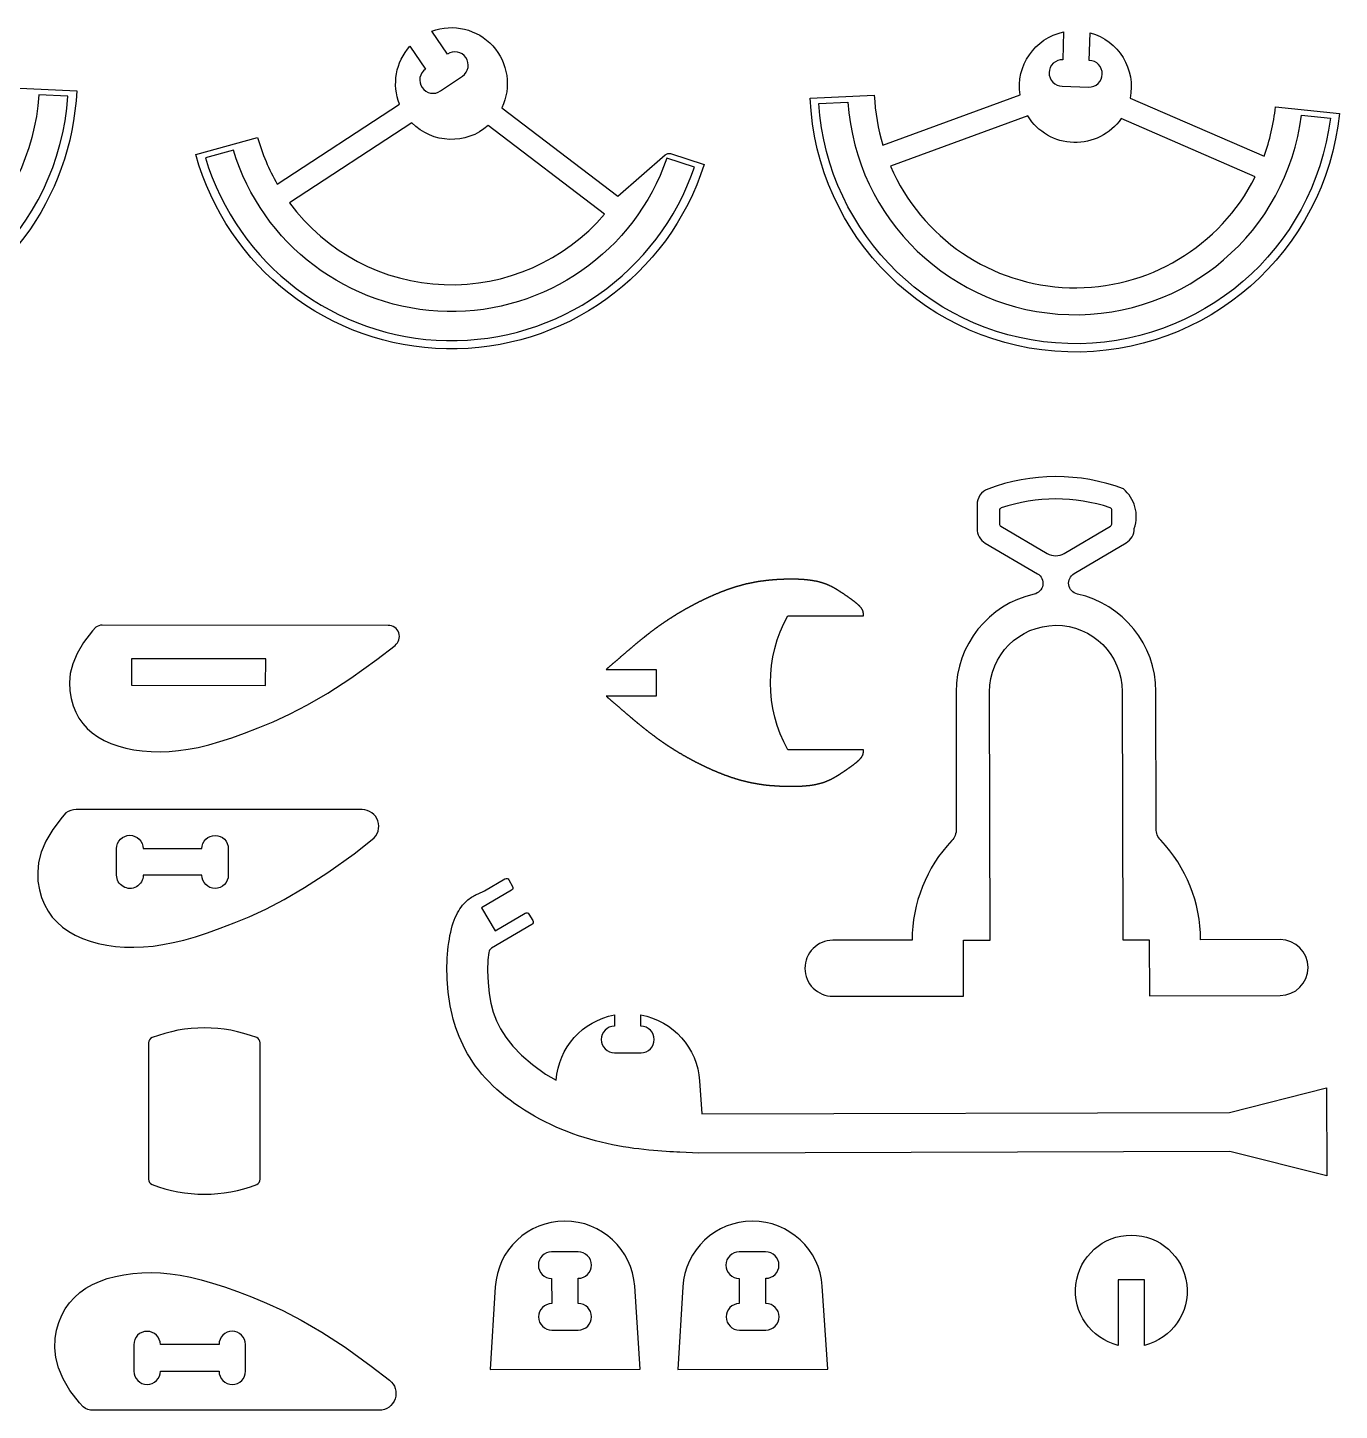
# Model space of a CAD drawing. Extents: x 792.4 to 836.1, y 6.7 to 36.6.
# Drawn here: x 823.39 to 835.73, y 23.59 to 36.59 of the extents above; entities that cross this region are included whole.
import ezdxf

# ---------------------------------------------------------------- set-up
doc = ezdxf.new("R2010")
doc.units = 0
for name, color, linetype in [('EXTERNAL_CUT', 1, 'CONTINUOUS'), ('INTERNAL_CUT', 5, 'CONTINUOUS'), ('POCKET_CUT_1_1MM', 3, 'CONTINUOUS')]:
    doc.layers.add(name, color=color, linetype=linetype)

msp = doc.modelspace()

# ---------------------------------------------------------------- linework, layer by layer
at = {"layer": 'EXTERNAL_CUT', "flags": 128}
for points in [[(829.757, 35.308, -0.744898), (824.975, 35.4), (825.557, 35.561, 0.063208), (825.742, 35.122), (826.892, 35.874, -0.284687), (826.989, 36.419), (827.136, 36.204, 1), (827.277, 35.998), (827.483, 36.138, 1), (827.342, 36.345), (827.195, 36.56, -0.676762), (827.853, 35.84), (828.946, 35.008), (829.39, 35.398, -0.263922), (829.44, 35.409), (829.757, 35.308)], [(831.438, 35.488), (832.728, 35.961, -0.396409), (833.137, 36.553), (833.13, 36.292, 0.414214), (833.001, 36.171, 0.414214), (833.123, 36.043), (833.372, 36.035, 1), (833.379, 36.285), (833.387, 36.546, -0.396409), (833.762, 35.931), (835.022, 35.385, 0.063208), (835.13, 35.849), (835.731, 35.788, -0.930566), (830.754, 35.932), (831.357, 35.958, 0.063208), (831.438, 35.488)], [(823.252, 36.027), (823.855, 35.999, -0.304486), (822.198, 33.764)], [(835.173, 28.02), (834.426, 28.019, 0.192473), (834.051, 28.953, -0.192473), (834.007, 29.062), (834.005, 30.352, 0.351629), (833.267, 31.268, -0.680657), (833.236, 31.461), (833.725, 31.75, 0.265486), (833.802, 31.886, 0.312548), (833.699, 32.258, 0.181495), (832.425, 32.256, 0.312548), (832.323, 32.108), (832.323, 31.884, 0.265486), (832.401, 31.748), (832.891, 31.46, -0.680657), (832.86, 31.267, 0.351629), (832.126, 30.349), (832.128, 29.058, -0.192473), (832.085, 28.95, 0.192473), (831.713, 28.014), (830.966, 28.013, 0.414214), (830.704, 27.749, 0.414214), (830.967, 27.487), (832.197, 27.489), (832.196, 28.015), (832.445, 28.015), (832.441, 30.349, -1), (833.689, 30.352), (833.693, 28.017), (833.943, 28.018), (833.944, 27.492), (835.173, 27.494, 1), (835.173, 28.02)], [(833.592, 32.055, 0.322017), (833.574, 32.08, 0.163777), (832.551, 32.078, 0.322017), (832.533, 32.053), (832.533, 31.929, 0.265486), (832.546, 31.906), (832.983, 31.65, 0.272884), (833.143, 31.65), (833.579, 31.908, 0.265486), (833.592, 31.931), (833.592, 32.055)], [(831.255, 31.065), (831.255, 31.073), (831.255, 31.074), (831.255, 31.076), (831.255, 31.077), (831.255, 31.078), (831.255, 31.08), (831.255, 31.082), (831.254, 31.083), (831.254, 31.085), (831.254, 31.087), (831.254, 31.089), (831.254, 31.091), (831.253, 31.093), (831.253, 31.094), (831.253, 31.096), (831.252, 31.098), (831.252, 31.1), (831.252, 31.102), (831.251, 31.104), (831.251, 31.106), (831.25, 31.108), (831.249, 31.11), (831.249, 31.112), (831.248, 31.114), (831.247, 31.116), (831.246, 31.118), (831.245, 31.12), (831.244, 31.122), (831.244, 31.123), (831.243, 31.125), (831.241, 31.127), (831.24, 31.129), (831.239, 31.131), (831.238, 31.132), (831.237, 31.134), (831.236, 31.136), (831.234, 31.138), (831.233, 31.14), (831.231, 31.141), (831.23, 31.143), (831.228, 31.145), (831.227, 31.146), (831.225, 31.148), (831.224, 31.15), (831.222, 31.152), (831.22, 31.153), (831.219, 31.155), (831.217, 31.157), (831.215, 31.158), (831.213, 31.16), (831.212, 31.162), (831.21, 31.163), (831.208, 31.165), (831.206, 31.167), (831.204, 31.168), (831.203, 31.17), (831.201, 31.171), (831.199, 31.173), (831.197, 31.175), (831.195, 31.176), (831.193, 31.178), (831.192, 31.179), (831.19, 31.181), (831.188, 31.182), (831.186, 31.184), (831.184, 31.185), (831.183, 31.187), (831.181, 31.188), (831.179, 31.19), (831.177, 31.191), (831.175, 31.192), (831.174, 31.194), (831.172, 31.195), (831.17, 31.197), (831.168, 31.198), (831.167, 31.199), (831.165, 31.201), (831.163, 31.202), (831.161, 31.203), (831.16, 31.205), (831.158, 31.206), (831.156, 31.207), (831.155, 31.208), (831.153, 31.21), (831.151, 31.211), (831.149, 31.212), (831.148, 31.214), (831.146, 31.215), (831.144, 31.216), (831.143, 31.217), (831.141, 31.218), (831.139, 31.22), (831.138, 31.221), (831.136, 31.222), (831.134, 31.223), (831.133, 31.224), (831.131, 31.226), (831.13, 31.227), (831.128, 31.228), (831.126, 31.229), (831.125, 31.23), (831.123, 31.231), (831.121, 31.232), (831.12, 31.234), (831.118, 31.235), (831.117, 31.236), (831.115, 31.237), (831.113, 31.238), (831.112, 31.239), (831.11, 31.24), (831.109, 31.241), (831.107, 31.242), (831.105, 31.244), (831.104, 31.245), (831.102, 31.246), (831.101, 31.247), (831.099, 31.248), (831.098, 31.249), (831.096, 31.25), (831.095, 31.251), (831.093, 31.252), (831.091, 31.253), (831.09, 31.254), (831.088, 31.255), (831.087, 31.256), (831.085, 31.257), (831.084, 31.258), (831.082, 31.259), (831.081, 31.26), (831.079, 31.262), (831.078, 31.263), (831.076, 31.264), (831.075, 31.265), (831.073, 31.266), (831.072, 31.267), (831.07, 31.268), (831.069, 31.269), (831.067, 31.27), (831.066, 31.271), (831.064, 31.272), (831.063, 31.273), (831.061, 31.274), (831.06, 31.275), (831.058, 31.276), (831.057, 31.277), (831.055, 31.278), (831.054, 31.279), (831.052, 31.28), (831.051, 31.281), (831.049, 31.282), (831.048, 31.283), (831.046, 31.283), (831.045, 31.284), (831.043, 31.285), (831.042, 31.286), (831.04, 31.287), (831.039, 31.288), (831.038, 31.289), (831.036, 31.29), (831.035, 31.291), (831.033, 31.292), (831.032, 31.293), (831.03, 31.294), (831.029, 31.295), (831.027, 31.296), (831.026, 31.297), (831.024, 31.298), (831.023, 31.299), (831.021, 31.3), (831.02, 31.3), (831.019, 31.301), (831.017, 31.302), (831.016, 31.303), (831.014, 31.304), (831.013, 31.305), (831.011, 31.306), (831.01, 31.307), (831.008, 31.308), (831.007, 31.309), (831.005, 31.309), (831.004, 31.31), (831.003, 31.311), (831.001, 31.312), (831, 31.313), (830.998, 31.314), (830.997, 31.315), (830.995, 31.316), (830.994, 31.316), (830.992, 31.317), (830.991, 31.318), (830.989, 31.319), (830.988, 31.32), (830.987, 31.321), (830.985, 31.321), (830.984, 31.322), (830.982, 31.323), (830.981, 31.324), (830.979, 31.325), (830.978, 31.326), (830.976, 31.326), (830.975, 31.327), (830.973, 31.328), (830.972, 31.329), (830.97, 31.33), (830.969, 31.33), (830.967, 31.331), (830.966, 31.332), (830.964, 31.333), (830.963, 31.334), (830.961, 31.334), (830.96, 31.335), (830.958, 31.336), (830.957, 31.337), (830.956, 31.337), (830.954, 31.338), (830.953, 31.339), (830.951, 31.34), (830.95, 31.341), (830.948, 31.341), (830.947, 31.342), (830.945, 31.343), (830.943, 31.343), (830.942, 31.344), (830.94, 31.345), (830.939, 31.346), (830.937, 31.346), (830.936, 31.347), (830.934, 31.348), (830.933, 31.349), (830.931, 31.349), (830.93, 31.35), (830.928, 31.351), (830.927, 31.351), (830.925, 31.352), (830.924, 31.353), (830.922, 31.353), (830.92, 31.354), (830.919, 31.355), (830.917, 31.355), (830.916, 31.356), (830.914, 31.357), (830.913, 31.357), (830.911, 31.358), (830.909, 31.359), (830.908, 31.359), (830.906, 31.36), (830.905, 31.361), (830.903, 31.361), (830.901, 31.362), (830.9, 31.362), (830.898, 31.363), (830.897, 31.364), (830.895, 31.364), (830.893, 31.365), (830.892, 31.365), (830.89, 31.366), (830.888, 31.367), (830.887, 31.367), (830.885, 31.368), (830.884, 31.368), (830.882, 31.369), (830.88, 31.37), (830.879, 31.37), (830.877, 31.371), (830.875, 31.371), (830.873, 31.372), (830.872, 31.372), (830.87, 31.373), (830.868, 31.373), (830.867, 31.374), (830.865, 31.374), (830.863, 31.375), (830.862, 31.375), (830.86, 31.376), (830.858, 31.376), (830.856, 31.377), (830.855, 31.378), (830.853, 31.378), (830.851, 31.378), (830.849, 31.379), (830.848, 31.379), (830.846, 31.38), (830.844, 31.38), (830.842, 31.381), (830.84, 31.381), (830.839, 31.382), (830.837, 31.382), (830.835, 31.383), (830.833, 31.383), (830.831, 31.384), (830.83, 31.384), (830.828, 31.384), (830.826, 31.385), (830.824, 31.385), (830.822, 31.386), (830.82, 31.386), (830.819, 31.387), (830.817, 31.387), (830.815, 31.387), (830.813, 31.388), (830.811, 31.388), (830.809, 31.389), (830.807, 31.389), (830.805, 31.389), (830.804, 31.39), (830.802, 31.39), (830.8, 31.39), (830.798, 31.391), (830.796, 31.391), (830.794, 31.391), (830.792, 31.392), (830.79, 31.392), (830.788, 31.392), (830.786, 31.393), (830.784, 31.393), (830.782, 31.393), (830.78, 31.394), (830.778, 31.394), (830.776, 31.394), (830.774, 31.395), (830.772, 31.395), (830.77, 31.395), (830.768, 31.396), (830.766, 31.396), (830.764, 31.396), (830.762, 31.396), (830.76, 31.397), (830.758, 31.397), (830.756, 31.397), (830.754, 31.398), (830.752, 31.398), (830.75, 31.398), (830.748, 31.398), (830.746, 31.399), (830.744, 31.399), (830.742, 31.399), (830.74, 31.399), (830.738, 31.4), (830.736, 31.4), (830.734, 31.4), (830.732, 31.4), (830.73, 31.401), (830.728, 31.401), (830.726, 31.401), (830.724, 31.401), (830.722, 31.401), (830.719, 31.402), (830.717, 31.402), (830.715, 31.402), (830.713, 31.402), (830.711, 31.402), (830.709, 31.403), (830.707, 31.403), (830.705, 31.403), (830.703, 31.403), (830.7, 31.403), (830.698, 31.403), (830.696, 31.404), (830.694, 31.404), (830.692, 31.404), (830.69, 31.404), (830.688, 31.404), (830.685, 31.404), (830.683, 31.405), (830.681, 31.405), (830.679, 31.405), (830.677, 31.405), (830.675, 31.405), (830.672, 31.405), (830.67, 31.405), (830.668, 31.405), (830.666, 31.406), (830.664, 31.406), (830.661, 31.406), (830.659, 31.406), (830.657, 31.406), (830.655, 31.406), (830.653, 31.406), (830.651, 31.406), (830.648, 31.406), (830.646, 31.406), (830.644, 31.407), (830.642, 31.407), (830.639, 31.407), (830.637, 31.407), (830.635, 31.407), (830.633, 31.407), (830.631, 31.407), (830.628, 31.407), (830.626, 31.407), (830.624, 31.407), (830.622, 31.407), (830.619, 31.407), (830.617, 31.407), (830.615, 31.407), (830.613, 31.407), (830.61, 31.407), (830.608, 31.408), (830.606, 31.408), (830.604, 31.408), (830.601, 31.408), (830.599, 31.408), (830.597, 31.408), (830.595, 31.408), (830.592, 31.408), (830.59, 31.408), (830.588, 31.408), (830.585, 31.408), (830.583, 31.408), (830.581, 31.408), (830.579, 31.408), (830.576, 31.408), (830.574, 31.408), (830.572, 31.408), (830.569, 31.408), (830.567, 31.408), (830.565, 31.408), (830.563, 31.408), (830.56, 31.408), (830.558, 31.408), (830.556, 31.408), (830.553, 31.408), (830.551, 31.408), (830.549, 31.408), (830.546, 31.408), (830.544, 31.408), (830.542, 31.407), (830.539, 31.407), (830.537, 31.407), (830.535, 31.407), (830.532, 31.407), (830.53, 31.407), (830.528, 31.407), (830.526, 31.407), (830.523, 31.407), (830.521, 31.407), (830.519, 31.407), (830.516, 31.407), (830.514, 31.407), (830.512, 31.407), (830.509, 31.407), (830.507, 31.407), (830.505, 31.407), (830.502, 31.406), (830.5, 31.406), (830.498, 31.406), (830.495, 31.406), (830.493, 31.406), (830.491, 31.406), (830.488, 31.406), (830.486, 31.406), (830.484, 31.406), (830.481, 31.406), (830.479, 31.406), (830.476, 31.405), (830.474, 31.405), (830.472, 31.405), (830.469, 31.405), (830.467, 31.405), (830.465, 31.405), (830.462, 31.405), (830.46, 31.405), (830.458, 31.405), (830.455, 31.404), (830.453, 31.404), (830.451, 31.404), (830.448, 31.404), (830.446, 31.404), (830.443, 31.404), (830.441, 31.404), (830.439, 31.403), (830.436, 31.403), (830.434, 31.403), (830.432, 31.403), (830.429, 31.403), (830.427, 31.403), (830.425, 31.403), (830.422, 31.402), (830.42, 31.402), (830.417, 31.402), (830.415, 31.402), (830.413, 31.402), (830.41, 31.401), (830.408, 31.401), (830.405, 31.401), (830.403, 31.401), (830.401, 31.401), (830.398, 31.401), (830.396, 31.4), (830.394, 31.4), (830.391, 31.4), (830.389, 31.4), (830.386, 31.4), (830.384, 31.399), (830.382, 31.399), (830.379, 31.399), (830.377, 31.399), (830.374, 31.398), (830.372, 31.398), (830.37, 31.398), (830.367, 31.398), (830.365, 31.398), (830.362, 31.397), (830.36, 31.397), (830.358, 31.397), (830.355, 31.397), (830.353, 31.396), (830.35, 31.396), (830.348, 31.396), (830.346, 31.395), (830.343, 31.395), (830.341, 31.395), (830.338, 31.395), (830.336, 31.394), (830.333, 31.394), (830.331, 31.394), (830.329, 31.394), (830.326, 31.393), (830.324, 31.393), (830.321, 31.393), (830.319, 31.392), (830.316, 31.392), (830.314, 31.392), (830.312, 31.391), (830.309, 31.391), (830.307, 31.391), (830.304, 31.39), (830.302, 31.39), (830.299, 31.39), (830.297, 31.389), (830.295, 31.389), (830.292, 31.389), (830.29, 31.388), (830.287, 31.388), (830.285, 31.388), (830.282, 31.387), (830.28, 31.387), (830.277, 31.387), (830.275, 31.386), (830.273, 31.386), (830.27, 31.385), (830.268, 31.385), (830.265, 31.385), (830.263, 31.384), (830.26, 31.384), (830.258, 31.383), (830.255, 31.383), (830.253, 31.383), (830.25, 31.382), (830.248, 31.382), (830.245, 31.381), (830.243, 31.381), (830.241, 31.38), (830.238, 31.38), (830.236, 31.38), (830.233, 31.379), (830.231, 31.379), (830.228, 31.378), (830.226, 31.378), (830.223, 31.377), (830.221, 31.377), (830.218, 31.376), (830.216, 31.376), (830.213, 31.375), (830.211, 31.375), (830.208, 31.374), (830.206, 31.374), (830.203, 31.373), (830.201, 31.373), (830.198, 31.372), (830.196, 31.372), (830.193, 31.371), (830.191, 31.371), (830.188, 31.37), (830.186, 31.37), (830.183, 31.369), (830.181, 31.369), (830.178, 31.368), (830.176, 31.368), (830.173, 31.367), (830.171, 31.367), (830.168, 31.366), (830.166, 31.365), (830.163, 31.365), (830.161, 31.364), (830.158, 31.364), (830.156, 31.363), (830.153, 31.363), (830.151, 31.362), (830.148, 31.361), (830.146, 31.361), (830.143, 31.36), (830.141, 31.359), (830.138, 31.359), (830.135, 31.358), (830.133, 31.358), (830.13, 31.357), (830.128, 31.356), (830.125, 31.356), (830.123, 31.355), (830.12, 31.354), (830.118, 31.354), (830.115, 31.353), (830.113, 31.352), (830.11, 31.352), (830.108, 31.351), (830.105, 31.35), (830.102, 31.35), (830.1, 31.349), (830.097, 31.348), (830.095, 31.347), (830.092, 31.347), (830.09, 31.346), (830.087, 31.345), (830.085, 31.345), (830.082, 31.344), (830.079, 31.343), (830.077, 31.342), (830.074, 31.342), (830.072, 31.341), (830.069, 31.34), (830.067, 31.339), (830.064, 31.339), (830.061, 31.338), (830.059, 31.337), (830.056, 31.336), (830.054, 31.335), (830.051, 31.335), (830.049, 31.334), (830.046, 31.333), (830.043, 31.332), (830.041, 31.331), (830.038, 31.331), (830.036, 31.33), (830.033, 31.329), (830.03, 31.328), (830.028, 31.327), (830.025, 31.326), (830.023, 31.326), (830.02, 31.325), (830.018, 31.324), (830.015, 31.323), (830.012, 31.322), (830.01, 31.321), (830.007, 31.32), (830.005, 31.32), (830.002, 31.319), (829.999, 31.318), (829.997, 31.317), (829.994, 31.316), (829.992, 31.315), (829.989, 31.314), (829.986, 31.313), (829.984, 31.312), (829.981, 31.311), (829.978, 31.31), (829.976, 31.31), (829.973, 31.309), (829.971, 31.308), (829.968, 31.307), (829.965, 31.306), (829.963, 31.305), (829.96, 31.304), (829.958, 31.303), (829.955, 31.302), (829.952, 31.301), (829.95, 31.3), (829.947, 31.299), (829.944, 31.298), (829.942, 31.297), (829.939, 31.296), (829.937, 31.295), (829.934, 31.294), (829.931, 31.293), (829.929, 31.292), (829.926, 31.291), (829.923, 31.29), (829.921, 31.289), (829.918, 31.288), (829.916, 31.287), (829.913, 31.286), (829.91, 31.285), (829.908, 31.284), (829.905, 31.283), (829.902, 31.282), (829.9, 31.281), (829.897, 31.28), (829.894, 31.278), (829.892, 31.277), (829.889, 31.276), (829.887, 31.275), (829.884, 31.274), (829.881, 31.273), (829.879, 31.272), (829.876, 31.271), (829.873, 31.27), (829.871, 31.269), (829.868, 31.268), (829.865, 31.266), (829.863, 31.265), (829.86, 31.264), (829.857, 31.263), (829.855, 31.262), (829.852, 31.261), (829.849, 31.26), (829.847, 31.259), (829.844, 31.257), (829.842, 31.256), (829.839, 31.255), (829.836, 31.254), (829.834, 31.253), (829.831, 31.252), (829.828, 31.25), (829.826, 31.249), (829.823, 31.248), (829.82, 31.247), (829.818, 31.246), (829.815, 31.245), (829.812, 31.243), (829.81, 31.242), (829.807, 31.241), (829.804, 31.24), (829.802, 31.239), (829.799, 31.237), (829.796, 31.236), (829.794, 31.235), (829.791, 31.234), (829.788, 31.232), (829.786, 31.231), (829.783, 31.23), (829.78, 31.229), (829.778, 31.227), (829.775, 31.226), (829.772, 31.225), (829.77, 31.224), (829.767, 31.222), (829.764, 31.221), (829.762, 31.22), (829.759, 31.219), (829.756, 31.217), (829.754, 31.216), (829.751, 31.215), (829.748, 31.214), (829.746, 31.212), (829.743, 31.211), (829.74, 31.21), (829.738, 31.208), (829.735, 31.207), (829.732, 31.206), (829.73, 31.204), (829.727, 31.203), (829.724, 31.202), (829.722, 31.201), (829.719, 31.199), (829.716, 31.198), (829.714, 31.197), (829.711, 31.195), (829.708, 31.194), (829.705, 31.193), (829.703, 31.191), (829.7, 31.19), (829.697, 31.188), (829.695, 31.187), (829.692, 31.186), (829.689, 31.184), (829.687, 31.183), (829.684, 31.182), (829.681, 31.18), (829.679, 31.179), (829.676, 31.178), (829.673, 31.176), (829.671, 31.175), (829.668, 31.173), (829.665, 31.172), (829.663, 31.171), (829.66, 31.169), (829.657, 31.168), (829.655, 31.166), (829.652, 31.165), (829.649, 31.164), (829.647, 31.162), (829.644, 31.161), (829.641, 31.159), (829.638, 31.158), (829.636, 31.156), (829.633, 31.155), (829.63, 31.153), (829.628, 31.152), (829.625, 31.151), (829.622, 31.149), (829.62, 31.148), (829.617, 31.146), (829.614, 31.145), (829.612, 31.143), (829.609, 31.142), (829.606, 31.14), (829.604, 31.139), (829.601, 31.137), (829.598, 31.136), (829.596, 31.134), (829.593, 31.133), (829.59, 31.131), (829.588, 31.13), (829.585, 31.128), (829.582, 31.127), (829.579, 31.125), (829.577, 31.124), (829.574, 31.122), (829.571, 31.121), (829.569, 31.119), (829.566, 31.118), (829.563, 31.116), (829.561, 31.115), (829.558, 31.113), (829.555, 31.112), (829.553, 31.11), (829.55, 31.108), (829.547, 31.107), (829.545, 31.105), (829.542, 31.104), (829.539, 31.102), (829.537, 31.101), (829.534, 31.099), (829.531, 31.097), (829.528, 31.096), (829.526, 31.094), (829.523, 31.093), (829.52, 31.091), (829.518, 31.09), (829.515, 31.088), (829.512, 31.086), (829.51, 31.085), (829.507, 31.083), (829.504, 31.081), (829.502, 31.08), (829.499, 31.078), (829.496, 31.077), (829.494, 31.075), (829.491, 31.073), (829.488, 31.072), (829.486, 31.07), (829.483, 31.068), (829.48, 31.067), (829.477, 31.065), (829.475, 31.063), (829.472, 31.062), (829.469, 31.06), (829.467, 31.058), (829.464, 31.057), (829.461, 31.055), (829.459, 31.053), (829.456, 31.052), (829.453, 31.05), (829.451, 31.048), (829.448, 31.046), (829.445, 31.045), (829.443, 31.043), (829.44, 31.041), (829.437, 31.04), (829.435, 31.038), (829.432, 31.036), (829.429, 31.034), (829.427, 31.033), (829.424, 31.031), (829.421, 31.029), (829.418, 31.027), (829.416, 31.026), (829.413, 31.024), (829.41, 31.022), (829.408, 31.02), (829.405, 31.018), (829.402, 31.017), (829.4, 31.015), (829.397, 31.013), (829.394, 31.011), (829.392, 31.01), (829.389, 31.008), (829.386, 31.006), (829.384, 31.004), (829.381, 31.002), (829.378, 31), (829.376, 30.999), (829.373, 30.997), (829.37, 30.995), (829.368, 30.993), (829.365, 30.991), (829.362, 30.989), (829.36, 30.988), (829.357, 30.986), (829.354, 30.984), (829.352, 30.982), (829.349, 30.98), (829.346, 30.978), (829.343, 30.976), (829.341, 30.974), (829.338, 30.973), (829.335, 30.971), (829.333, 30.969), (829.33, 30.967), (829.327, 30.965), (829.325, 30.963), (829.322, 30.961), (829.319, 30.959), (829.317, 30.957), (829.314, 30.955), (829.311, 30.953), (829.309, 30.951), (829.306, 30.95), (829.303, 30.948), (829.301, 30.946), (829.298, 30.944), (829.295, 30.942), (829.293, 30.94), (829.29, 30.938), (829.287, 30.936), (829.285, 30.934), (829.282, 30.932), (829.279, 30.93), (829.277, 30.928), (829.274, 30.926), (829.271, 30.924), (829.269, 30.922), (829.266, 30.92), (829.263, 30.918), (829.261, 30.916), (829.258, 30.914), (829.255, 30.912), (829.253, 30.91), (829.25, 30.908), (829.247, 30.906), (829.245, 30.903), (829.242, 30.901), (829.239, 30.899), (829.237, 30.897), (829.234, 30.895), (829.231, 30.893), (829.229, 30.891), (829.226, 30.889), (829.223, 30.887), (829.221, 30.885), (829.218, 30.883), (829.215, 30.881), (829.212, 30.878), (829.21, 30.876), (829.207, 30.874), (829.204, 30.872), (829.202, 30.87), (829.199, 30.868), (829.196, 30.866), (829.194, 30.864), (829.191, 30.861), (829.188, 30.859), (829.186, 30.857), (829.183, 30.855), (829.18, 30.853), (829.178, 30.851), (829.175, 30.848), (829.172, 30.846), (829.169, 30.844), (829.167, 30.842), (829.164, 30.84), (829.161, 30.837), (829.159, 30.835), (829.156, 30.833), (829.153, 30.831), (829.15, 30.828), (829.148, 30.826), (829.145, 30.824), (829.142, 30.822), (829.139, 30.819), (829.137, 30.817), (829.134, 30.815), (829.131, 30.813), (829.128, 30.81), (829.126, 30.808), (829.123, 30.806), (829.12, 30.804), (829.117, 30.801), (829.115, 30.799), (829.112, 30.797), (829.109, 30.794), (829.106, 30.792), (829.104, 30.79), (829.101, 30.787), (829.098, 30.785), (829.095, 30.783), (829.093, 30.78), (829.09, 30.778), (829.087, 30.776), (829.084, 30.773), (829.081, 30.771), (829.078, 30.769), (829.076, 30.766), (829.073, 30.764), (829.07, 30.761), (829.067, 30.759), (829.064, 30.757), (829.062, 30.754), (829.059, 30.752), (829.056, 30.749), (829.053, 30.747), (829.05, 30.745), (829.047, 30.742), (829.044, 30.74), (829.042, 30.737), (829.039, 30.735), (829.036, 30.732), (829.033, 30.73), (829.03, 30.727), (829.027, 30.725), (829.024, 30.722), (829.021, 30.72), (829.018, 30.717), (829.016, 30.715), (829.013, 30.712), (829.01, 30.71), (829.007, 30.707), (829.004, 30.705), (829.001, 30.702), (828.998, 30.7), (828.995, 30.697), (828.992, 30.695), (828.989, 30.692), (828.986, 30.69), (828.983, 30.687), (828.98, 30.685), (828.977, 30.682), (828.974, 30.679), (828.971, 30.677), (828.968, 30.674), (828.965, 30.672), (828.962, 30.669), (828.959, 30.666), (828.956, 30.664), (828.953, 30.661), (828.95, 30.659), (828.947, 30.656), (828.944, 30.653), (828.941, 30.651), (828.938, 30.648), (828.934, 30.645), (828.931, 30.643), (828.928, 30.64), (828.925, 30.637), (828.922, 30.635), (828.919, 30.632), (828.916, 30.629), (828.913, 30.627), (828.91, 30.624), (828.907, 30.622), (828.904, 30.619), (828.901, 30.617), (828.898, 30.614), (828.895, 30.612), (828.892, 30.609), (828.889, 30.607), (828.887, 30.604), (828.884, 30.602), (828.881, 30.6), (828.878, 30.597), (828.876, 30.595), (828.873, 30.593), (828.871, 30.591), (828.869, 30.589), (828.866, 30.587), (828.864, 30.585), (828.862, 30.583), (828.86, 30.581), (828.857, 30.579), (828.856, 30.578), (828.854, 30.576), (828.852, 30.575), (828.85, 30.573), (828.848, 30.572), (828.847, 30.57), (828.845, 30.569), (828.844, 30.568), (828.843, 30.567), (828.842, 30.566), (828.84, 30.565), (828.834, 30.559), (829.306, 30.559), (829.306, 30.309), (828.834, 30.309), (828.84, 30.304), (828.842, 30.303), (828.843, 30.302), (828.844, 30.3), (828.845, 30.299), (828.847, 30.298), (828.848, 30.297), (828.85, 30.295), (828.852, 30.294), (828.854, 30.292), (828.856, 30.291), (828.857, 30.289), (828.86, 30.287), (828.862, 30.285), (828.864, 30.283), (828.866, 30.282), (828.869, 30.28), (828.871, 30.277), (828.873, 30.275), (828.876, 30.273), (828.878, 30.271), (828.881, 30.269), (828.884, 30.266), (828.887, 30.264), (828.889, 30.262), (828.892, 30.259), (828.895, 30.257), (828.898, 30.254), (828.901, 30.252), (828.904, 30.249), (828.907, 30.247), (828.91, 30.244), (828.913, 30.241), (828.916, 30.239), (828.919, 30.236), (828.922, 30.234), (828.925, 30.231), (828.928, 30.228), (828.931, 30.226), (828.934, 30.223), (828.938, 30.22), (828.941, 30.218), (828.944, 30.215), (828.947, 30.212), (828.95, 30.21), (828.953, 30.207), (828.956, 30.205), (828.959, 30.202), (828.962, 30.199), (828.965, 30.197), (828.968, 30.194), (828.971, 30.192), (828.974, 30.189), (828.977, 30.186), (828.98, 30.184), (828.983, 30.181), (828.986, 30.179), (828.989, 30.176), (828.992, 30.174), (828.995, 30.171), (828.998, 30.168), (829.001, 30.166), (829.004, 30.163), (829.007, 30.161), (829.01, 30.158), (829.013, 30.156), (829.016, 30.153), (829.018, 30.151), (829.021, 30.148), (829.024, 30.146), (829.027, 30.143), (829.03, 30.141), (829.033, 30.139), (829.036, 30.136), (829.039, 30.134), (829.042, 30.131), (829.044, 30.129), (829.047, 30.126), (829.05, 30.124), (829.053, 30.121), (829.056, 30.119), (829.059, 30.117), (829.062, 30.114), (829.064, 30.112), (829.067, 30.109), (829.07, 30.107), (829.073, 30.105), (829.076, 30.102), (829.078, 30.1), (829.081, 30.097), (829.084, 30.095), (829.087, 30.093), (829.09, 30.09), (829.093, 30.088), (829.095, 30.086), (829.098, 30.083), (829.101, 30.081), (829.104, 30.079), (829.106, 30.076), (829.109, 30.074), (829.112, 30.072), (829.115, 30.069), (829.117, 30.067), (829.12, 30.065), (829.123, 30.063), (829.126, 30.06), (829.128, 30.058), (829.131, 30.056), (829.134, 30.053), (829.137, 30.051), (829.139, 30.049), (829.142, 30.047), (829.145, 30.044), (829.148, 30.042), (829.15, 30.04), (829.153, 30.038), (829.156, 30.035), (829.159, 30.033), (829.161, 30.031), (829.164, 30.029), (829.167, 30.027), (829.169, 30.024), (829.172, 30.022), (829.175, 30.02), (829.178, 30.018), (829.18, 30.016), (829.183, 30.013), (829.186, 30.011), (829.188, 30.009), (829.191, 30.007), (829.194, 30.005), (829.196, 30.003), (829.199, 30.001), (829.202, 29.998), (829.204, 29.996), (829.207, 29.994), (829.21, 29.992), (829.212, 29.99), (829.215, 29.988), (829.218, 29.986), (829.221, 29.984), (829.223, 29.981), (829.226, 29.979), (829.229, 29.977), (829.231, 29.975), (829.234, 29.973), (829.237, 29.971), (829.239, 29.969), (829.242, 29.967), (829.245, 29.965), (829.247, 29.963), (829.25, 29.961), (829.253, 29.959), (829.255, 29.957), (829.258, 29.955), (829.261, 29.953), (829.263, 29.951), (829.266, 29.949), (829.269, 29.947), (829.271, 29.945), (829.274, 29.943), (829.277, 29.941), (829.279, 29.939), (829.282, 29.937), (829.285, 29.935), (829.287, 29.933), (829.29, 29.931), (829.293, 29.929), (829.295, 29.927), (829.298, 29.925), (829.301, 29.923), (829.303, 29.921), (829.306, 29.919), (829.309, 29.917), (829.311, 29.915), (829.314, 29.913), (829.317, 29.911), (829.319, 29.909), (829.322, 29.907), (829.325, 29.905), (829.327, 29.903), (829.33, 29.902), (829.333, 29.9), (829.335, 29.898), (829.338, 29.896), (829.341, 29.894), (829.343, 29.892), (829.346, 29.89), (829.349, 29.888), (829.352, 29.886), (829.354, 29.885), (829.357, 29.883), (829.36, 29.881), (829.362, 29.879), (829.365, 29.877), (829.368, 29.875), (829.37, 29.873), (829.373, 29.872), (829.376, 29.87), (829.378, 29.868), (829.381, 29.866), (829.384, 29.864), (829.386, 29.862), (829.389, 29.861), (829.392, 29.859), (829.394, 29.857), (829.397, 29.855), (829.4, 29.853), (829.402, 29.852), (829.405, 29.85), (829.408, 29.848), (829.41, 29.846), (829.413, 29.845), (829.416, 29.843), (829.418, 29.841), (829.421, 29.839), (829.424, 29.838), (829.427, 29.836), (829.429, 29.834), (829.432, 29.832), (829.435, 29.831), (829.437, 29.829), (829.44, 29.827), (829.443, 29.825), (829.445, 29.824), (829.448, 29.822), (829.451, 29.82), (829.453, 29.819), (829.456, 29.817), (829.459, 29.815), (829.461, 29.813), (829.464, 29.812), (829.467, 29.81), (829.469, 29.808), (829.472, 29.807), (829.475, 29.805), (829.477, 29.803), (829.48, 29.802), (829.483, 29.8), (829.486, 29.798), (829.488, 29.797), (829.491, 29.795), (829.494, 29.793), (829.496, 29.792), (829.499, 29.79), (829.502, 29.789), (829.504, 29.787), (829.507, 29.785), (829.51, 29.784), (829.512, 29.782), (829.515, 29.78), (829.518, 29.779), (829.52, 29.777), (829.523, 29.776), (829.526, 29.774), (829.528, 29.772), (829.531, 29.771), (829.534, 29.769), (829.537, 29.768), (829.539, 29.766), (829.542, 29.765), (829.545, 29.763), (829.547, 29.761), (829.55, 29.76), (829.553, 29.758), (829.555, 29.757), (829.558, 29.755), (829.561, 29.754), (829.563, 29.752), (829.566, 29.751), (829.569, 29.749), (829.571, 29.748), (829.574, 29.746), (829.577, 29.744), (829.579, 29.743), (829.582, 29.741), (829.585, 29.74), (829.588, 29.738), (829.59, 29.737), (829.593, 29.735), (829.596, 29.734), (829.598, 29.732), (829.601, 29.731), (829.604, 29.729), (829.606, 29.728), (829.609, 29.727), (829.612, 29.725), (829.614, 29.724), (829.617, 29.722), (829.62, 29.721), (829.622, 29.719), (829.625, 29.718), (829.628, 29.716), (829.63, 29.715), (829.633, 29.713), (829.636, 29.712), (829.638, 29.711), (829.641, 29.709), (829.644, 29.708), (829.647, 29.706), (829.649, 29.705), (829.652, 29.703), (829.655, 29.702), (829.657, 29.701), (829.66, 29.699), (829.663, 29.698), (829.665, 29.696), (829.668, 29.695), (829.671, 29.694), (829.673, 29.692), (829.676, 29.691), (829.679, 29.689), (829.681, 29.688), (829.684, 29.687), (829.687, 29.685), (829.689, 29.684), (829.692, 29.683), (829.695, 29.681), (829.697, 29.68), (829.7, 29.679), (829.703, 29.677), (829.705, 29.676), (829.708, 29.675), (829.711, 29.673), (829.714, 29.672), (829.716, 29.671), (829.719, 29.669), (829.722, 29.668), (829.724, 29.667), (829.727, 29.665), (829.73, 29.664), (829.732, 29.663), (829.735, 29.661), (829.738, 29.66), (829.74, 29.659), (829.743, 29.657), (829.746, 29.656), (829.748, 29.655), (829.751, 29.654), (829.754, 29.652), (829.756, 29.651), (829.759, 29.65), (829.762, 29.648), (829.764, 29.647), (829.767, 29.646), (829.77, 29.645), (829.772, 29.643), (829.775, 29.642), (829.778, 29.641), (829.78, 29.64), (829.783, 29.638), (829.786, 29.637), (829.788, 29.636), (829.791, 29.635), (829.794, 29.634), (829.796, 29.632), (829.799, 29.631), (829.802, 29.63), (829.804, 29.629), (829.807, 29.627), (829.81, 29.626), (829.812, 29.625), (829.815, 29.624), (829.818, 29.623), (829.82, 29.621), (829.823, 29.62), (829.826, 29.619), (829.828, 29.618), (829.831, 29.617), (829.834, 29.616), (829.836, 29.614), (829.839, 29.613), (829.842, 29.612), (829.844, 29.611), (829.847, 29.61), (829.849, 29.609), (829.852, 29.608), (829.855, 29.606), (829.857, 29.605), (829.86, 29.604), (829.863, 29.603), (829.865, 29.602), (829.868, 29.601), (829.871, 29.6), (829.873, 29.599), (829.876, 29.597), (829.879, 29.596), (829.881, 29.595), (829.884, 29.594), (829.887, 29.593), (829.889, 29.592), (829.892, 29.591), (829.894, 29.59), (829.897, 29.589), (829.9, 29.588), (829.902, 29.587), (829.905, 29.586), (829.908, 29.585), (829.91, 29.584), (829.913, 29.583), (829.916, 29.581), (829.918, 29.58), (829.921, 29.579), (829.923, 29.578), (829.926, 29.577), (829.929, 29.576), (829.931, 29.575), (829.934, 29.574), (829.937, 29.573), (829.939, 29.572), (829.942, 29.571), (829.944, 29.57), (829.947, 29.569), (829.95, 29.568), (829.952, 29.567), (829.955, 29.566), (829.958, 29.565), (829.96, 29.565), (829.963, 29.564), (829.965, 29.563), (829.968, 29.562), (829.971, 29.561), (829.973, 29.56), (829.976, 29.559), (829.978, 29.558), (829.981, 29.557), (829.984, 29.556), (829.986, 29.555), (829.989, 29.554), (829.992, 29.553), (829.994, 29.552), (829.997, 29.552), (829.999, 29.551), (830.002, 29.55), (830.005, 29.549), (830.007, 29.548), (830.01, 29.547), (830.012, 29.546), (830.015, 29.545), (830.018, 29.544), (830.02, 29.544), (830.023, 29.543), (830.025, 29.542), (830.028, 29.541), (830.03, 29.54), (830.033, 29.539), (830.036, 29.539), (830.038, 29.538), (830.041, 29.537), (830.043, 29.536), (830.046, 29.535), (830.049, 29.535), (830.051, 29.534), (830.054, 29.533), (830.056, 29.532), (830.059, 29.531), (830.061, 29.531), (830.064, 29.53), (830.067, 29.529), (830.069, 29.528), (830.072, 29.528), (830.074, 29.527), (830.077, 29.526), (830.079, 29.525), (830.082, 29.525), (830.085, 29.524), (830.087, 29.523), (830.09, 29.522), (830.092, 29.522), (830.095, 29.521), (830.097, 29.52), (830.1, 29.519), (830.102, 29.519), (830.105, 29.518), (830.108, 29.517), (830.11, 29.517), (830.113, 29.516), (830.115, 29.515), (830.118, 29.515), (830.12, 29.514), (830.123, 29.513), (830.125, 29.513), (830.128, 29.512), (830.13, 29.511), (830.133, 29.511), (830.135, 29.51), (830.138, 29.51), (830.141, 29.509), (830.143, 29.508), (830.146, 29.508), (830.148, 29.507), (830.151, 29.506), (830.153, 29.506), (830.156, 29.505), (830.158, 29.505), (830.161, 29.504), (830.163, 29.504), (830.166, 29.503), (830.168, 29.502), (830.171, 29.502), (830.173, 29.501), (830.176, 29.501), (830.178, 29.5), (830.181, 29.5), (830.183, 29.499), (830.186, 29.499), (830.188, 29.498), (830.191, 29.497), (830.193, 29.497), (830.196, 29.496), (830.198, 29.496), (830.201, 29.495), (830.203, 29.495), (830.206, 29.494), (830.208, 29.494), (830.211, 29.493), (830.213, 29.493), (830.216, 29.492), (830.218, 29.492), (830.221, 29.491), (830.223, 29.491), (830.226, 29.491), (830.228, 29.49), (830.231, 29.49), (830.233, 29.489), (830.236, 29.489), (830.238, 29.488), (830.241, 29.488), (830.243, 29.487), (830.245, 29.487), (830.248, 29.487), (830.25, 29.486), (830.253, 29.486), (830.255, 29.485), (830.258, 29.485), (830.26, 29.485), (830.263, 29.484), (830.265, 29.484), (830.268, 29.483), (830.27, 29.483), (830.273, 29.483), (830.275, 29.482), (830.277, 29.482), (830.28, 29.481), (830.282, 29.481), (830.285, 29.481), (830.287, 29.48), (830.29, 29.48), (830.292, 29.48), (830.295, 29.479), (830.297, 29.479), (830.299, 29.479), (830.302, 29.478), (830.304, 29.478), (830.307, 29.478), (830.309, 29.477), (830.312, 29.477), (830.314, 29.477), (830.316, 29.476), (830.319, 29.476), (830.321, 29.476), (830.324, 29.475), (830.326, 29.475), (830.329, 29.475), (830.331, 29.475), (830.333, 29.474), (830.336, 29.474), (830.338, 29.474), (830.341, 29.473), (830.343, 29.473), (830.346, 29.473), (830.348, 29.473), (830.35, 29.472), (830.353, 29.472), (830.355, 29.472), (830.358, 29.472), (830.36, 29.471), (830.362, 29.471), (830.365, 29.471), (830.367, 29.471), (830.37, 29.47), (830.372, 29.47), (830.374, 29.47), (830.377, 29.47), (830.379, 29.469), (830.382, 29.469), (830.384, 29.469), (830.386, 29.469), (830.389, 29.469), (830.391, 29.468), (830.394, 29.468), (830.396, 29.468), (830.398, 29.468), (830.401, 29.468), (830.403, 29.467), (830.405, 29.467), (830.408, 29.467), (830.41, 29.467), (830.413, 29.467), (830.415, 29.467), (830.417, 29.466), (830.42, 29.466), (830.422, 29.466), (830.425, 29.466), (830.427, 29.466), (830.429, 29.466), (830.432, 29.465), (830.434, 29.465), (830.436, 29.465), (830.439, 29.465), (830.441, 29.465), (830.443, 29.465), (830.446, 29.464), (830.448, 29.464), (830.451, 29.464), (830.453, 29.464), (830.455, 29.464), (830.458, 29.464), (830.46, 29.464), (830.462, 29.464), (830.465, 29.463), (830.467, 29.463), (830.469, 29.463), (830.472, 29.463), (830.474, 29.463), (830.476, 29.463), (830.479, 29.463), (830.481, 29.463), (830.484, 29.463), (830.486, 29.463), (830.488, 29.462), (830.491, 29.462), (830.493, 29.462), (830.495, 29.462), (830.498, 29.462), (830.5, 29.462), (830.502, 29.462), (830.505, 29.462), (830.507, 29.462), (830.509, 29.462), (830.512, 29.462), (830.514, 29.462), (830.516, 29.461), (830.519, 29.461), (830.521, 29.461), (830.523, 29.461), (830.526, 29.461), (830.528, 29.461), (830.53, 29.461), (830.532, 29.461), (830.535, 29.461), (830.537, 29.461), (830.539, 29.461), (830.542, 29.461), (830.544, 29.461), (830.546, 29.461), (830.549, 29.461), (830.551, 29.461), (830.553, 29.461), (830.556, 29.461), (830.558, 29.461), (830.56, 29.461), (830.563, 29.461), (830.565, 29.461), (830.567, 29.461), (830.569, 29.461), (830.572, 29.461), (830.574, 29.461), (830.576, 29.461), (830.579, 29.461), (830.581, 29.461), (830.583, 29.461), (830.585, 29.461), (830.588, 29.461), (830.59, 29.461), (830.592, 29.461), (830.595, 29.461), (830.597, 29.461), (830.599, 29.461), (830.601, 29.461), (830.604, 29.461), (830.606, 29.461), (830.608, 29.461), (830.61, 29.461), (830.613, 29.461), (830.615, 29.461), (830.617, 29.461), (830.619, 29.461), (830.622, 29.461), (830.624, 29.461), (830.626, 29.461), (830.628, 29.461), (830.631, 29.461), (830.633, 29.461), (830.635, 29.462), (830.637, 29.462), (830.639, 29.462), (830.642, 29.462), (830.644, 29.462), (830.646, 29.462), (830.648, 29.462), (830.651, 29.462), (830.653, 29.462), (830.655, 29.462), (830.657, 29.462), (830.659, 29.462), (830.661, 29.463), (830.664, 29.463), (830.666, 29.463), (830.668, 29.463), (830.67, 29.463), (830.672, 29.463), (830.675, 29.463), (830.677, 29.463), (830.679, 29.464), (830.681, 29.464), (830.683, 29.464), (830.685, 29.464), (830.688, 29.464), (830.69, 29.464), (830.692, 29.464), (830.694, 29.465), (830.696, 29.465), (830.698, 29.465), (830.7, 29.465), (830.703, 29.465), (830.705, 29.465), (830.707, 29.466), (830.709, 29.466), (830.711, 29.466), (830.713, 29.466), (830.715, 29.466), (830.717, 29.467), (830.719, 29.467), (830.722, 29.467), (830.724, 29.467), (830.726, 29.467), (830.728, 29.468), (830.73, 29.468), (830.732, 29.468), (830.734, 29.468), (830.736, 29.469), (830.738, 29.469), (830.74, 29.469), (830.742, 29.469), (830.744, 29.469), (830.746, 29.47), (830.748, 29.47), (830.75, 29.47), (830.752, 29.471), (830.754, 29.471), (830.756, 29.471), (830.758, 29.471), (830.76, 29.472), (830.762, 29.472), (830.764, 29.472), (830.766, 29.472), (830.768, 29.473), (830.77, 29.473), (830.772, 29.473), (830.774, 29.474), (830.776, 29.474), (830.778, 29.474), (830.78, 29.475), (830.782, 29.475), (830.784, 29.475), (830.786, 29.476), (830.788, 29.476), (830.79, 29.476), (830.792, 29.477), (830.794, 29.477), (830.796, 29.477), (830.798, 29.478), (830.8, 29.478), (830.802, 29.478), (830.804, 29.479), (830.805, 29.479), (830.807, 29.479), (830.809, 29.48), (830.811, 29.48), (830.813, 29.481), (830.815, 29.481), (830.817, 29.481), (830.819, 29.482), (830.82, 29.482), (830.822, 29.483), (830.824, 29.483), (830.826, 29.484), (830.828, 29.484), (830.83, 29.484), (830.831, 29.485), (830.833, 29.485), (830.835, 29.486), (830.837, 29.486), (830.839, 29.487), (830.84, 29.487), (830.842, 29.488), (830.844, 29.488), (830.846, 29.488), (830.848, 29.489), (830.849, 29.489), (830.851, 29.49), (830.853, 29.49), (830.855, 29.491), (830.856, 29.491), (830.858, 29.492), (830.86, 29.492), (830.862, 29.493), (830.863, 29.493), (830.865, 29.494), (830.867, 29.494), (830.868, 29.495), (830.87, 29.496), (830.872, 29.496), (830.873, 29.497), (830.875, 29.497), (830.877, 29.498), (830.879, 29.498), (830.88, 29.499), (830.882, 29.499), (830.884, 29.5), (830.885, 29.501), (830.887, 29.501), (830.888, 29.502), (830.89, 29.502), (830.892, 29.503), (830.893, 29.504), (830.895, 29.504), (830.897, 29.505), (830.898, 29.505), (830.9, 29.506), (830.901, 29.507), (830.903, 29.507), (830.905, 29.508), (830.906, 29.508), (830.908, 29.509), (830.909, 29.51), (830.911, 29.51), (830.913, 29.511), (830.914, 29.512), (830.916, 29.512), (830.917, 29.513), (830.919, 29.514), (830.92, 29.514), (830.922, 29.515), (830.924, 29.516), (830.925, 29.516), (830.927, 29.517), (830.928, 29.518), (830.93, 29.518), (830.931, 29.519), (830.933, 29.52), (830.934, 29.521), (830.936, 29.521), (830.937, 29.522), (830.939, 29.523), (830.94, 29.523), (830.942, 29.524), (830.943, 29.525), (830.945, 29.526), (830.947, 29.526), (830.948, 29.527), (830.95, 29.528), (830.951, 29.529), (830.953, 29.529), (830.954, 29.53), (830.956, 29.531), (830.957, 29.532), (830.958, 29.532), (830.96, 29.533), (830.961, 29.534), (830.963, 29.535), (830.964, 29.536), (830.966, 29.536), (830.967, 29.537), (830.969, 29.538), (830.97, 29.539), (830.972, 29.54), (830.973, 29.54), (830.975, 29.541), (830.976, 29.542), (830.978, 29.543), (830.979, 29.544), (830.981, 29.544), (830.982, 29.545), (830.984, 29.546), (830.985, 29.547), (830.987, 29.548), (830.988, 29.549), (830.989, 29.549), (830.991, 29.55), (830.992, 29.551), (830.994, 29.552), (830.995, 29.553), (830.997, 29.554), (830.998, 29.555), (831, 29.555), (831.001, 29.556), (831.003, 29.557), (831.004, 29.558), (831.005, 29.559), (831.007, 29.56), (831.008, 29.561), (831.01, 29.562), (831.011, 29.562), (831.013, 29.563), (831.014, 29.564), (831.016, 29.565), (831.017, 29.566), (831.019, 29.567), (831.02, 29.568), (831.021, 29.569), (831.023, 29.57), (831.024, 29.571), (831.026, 29.572), (831.027, 29.573), (831.029, 29.573), (831.03, 29.574), (831.032, 29.575), (831.033, 29.576), (831.035, 29.577), (831.036, 29.578), (831.038, 29.579), (831.039, 29.58), (831.04, 29.581), (831.042, 29.582), (831.043, 29.583), (831.045, 29.584), (831.046, 29.585), (831.048, 29.586), (831.049, 29.587), (831.051, 29.588), (831.052, 29.589), (831.054, 29.59), (831.055, 29.591), (831.057, 29.592), (831.058, 29.593), (831.06, 29.594), (831.061, 29.595), (831.063, 29.596), (831.064, 29.597), (831.066, 29.598), (831.067, 29.599), (831.069, 29.6), (831.07, 29.601), (831.072, 29.602), (831.073, 29.603), (831.075, 29.604), (831.076, 29.605), (831.078, 29.606), (831.079, 29.607), (831.081, 29.608), (831.082, 29.609), (831.084, 29.61), (831.085, 29.611), (831.087, 29.612), (831.088, 29.613), (831.09, 29.614), (831.091, 29.615), (831.093, 29.616), (831.095, 29.617), (831.096, 29.618), (831.098, 29.619), (831.099, 29.621), (831.101, 29.622), (831.102, 29.623), (831.104, 29.624), (831.105, 29.625), (831.107, 29.626), (831.109, 29.627), (831.11, 29.628), (831.112, 29.629), (831.113, 29.63), (831.115, 29.631), (831.117, 29.633), (831.118, 29.634), (831.12, 29.635), (831.121, 29.636), (831.123, 29.637), (831.125, 29.638), (831.126, 29.639), (831.128, 29.64), (831.13, 29.642), (831.131, 29.643), (831.133, 29.644), (831.134, 29.645), (831.136, 29.646), (831.138, 29.648), (831.139, 29.649), (831.141, 29.65), (831.143, 29.651), (831.144, 29.652), (831.146, 29.654), (831.148, 29.655), (831.149, 29.656), (831.151, 29.657), (831.153, 29.659), (831.155, 29.66), (831.156, 29.661), (831.158, 29.663), (831.16, 29.664), (831.161, 29.665), (831.163, 29.666), (831.165, 29.668), (831.167, 29.669), (831.168, 29.67), (831.17, 29.672), (831.172, 29.673), (831.174, 29.675), (831.175, 29.676), (831.177, 29.677), (831.179, 29.679), (831.181, 29.68), (831.183, 29.682), (831.184, 29.683), (831.186, 29.685), (831.188, 29.686), (831.19, 29.688), (831.192, 29.689), (831.193, 29.691), (831.195, 29.692), (831.197, 29.694), (831.199, 29.695), (831.201, 29.697), (831.203, 29.699), (831.204, 29.7), (831.206, 29.702), (831.208, 29.703), (831.21, 29.705), (831.212, 29.707), (831.213, 29.708), (831.215, 29.71), (831.217, 29.712), (831.219, 29.713), (831.22, 29.715), (831.222, 29.717), (831.224, 29.718), (831.225, 29.72), (831.227, 29.722), (831.228, 29.724), (831.23, 29.725), (831.231, 29.727), (831.233, 29.729), (831.234, 29.731), (831.236, 29.732), (831.237, 29.734), (831.238, 29.736), (831.239, 29.738), (831.24, 29.739), (831.241, 29.741), (831.243, 29.743), (831.244, 29.745), (831.244, 29.747), (831.245, 29.749), (831.246, 29.75), (831.247, 29.752), (831.248, 29.754), (831.249, 29.756), (831.249, 29.758), (831.25, 29.76), (831.251, 29.762), (831.251, 29.764), (831.252, 29.766), (831.252, 29.768), (831.252, 29.77), (831.253, 29.772), (831.253, 29.774), (831.253, 29.776), (831.254, 29.778), (831.254, 29.78), (831.254, 29.781), (831.254, 29.783), (831.254, 29.785), (831.255, 29.787), (831.255, 29.788), (831.255, 29.79), (831.255, 29.791), (831.255, 29.793), (831.255, 29.794), (831.255, 29.795), (831.255, 29.804), (830.544, 29.804, -0.259933), (830.544, 31.065), (831.255, 31.065)], [(824.035, 30.956), (824.004, 30.923), (823.919, 30.812), (823.859, 30.708), (823.818, 30.611), (823.795, 30.521), (823.787, 30.437), (823.79, 30.359), (823.802, 30.286), (823.821, 30.218), (823.846, 30.157), (823.876, 30.101), (823.913, 30.05), (823.954, 30.004), (824.001, 29.963), (824.054, 29.926), (824.112, 29.893), (824.175, 29.864), (824.243, 29.84), (824.316, 29.82), (824.392, 29.804), (824.472, 29.794), (824.554, 29.787), (824.639, 29.785), (824.725, 29.788), (824.813, 29.796), (824.904, 29.809), (824.998, 29.827), (825.097, 29.851), (825.202, 29.881), (825.314, 29.917), (825.434, 29.96), (825.563, 30.01), (825.703, 30.068), (825.856, 30.139), (826.026, 30.227), (826.217, 30.338), (826.434, 30.479), (826.678, 30.654), (826.849, 30.786, 0.714484), (826.785, 30.974), (824.096, 30.976, 0.155709), (824.035, 30.956)], [(823.754, 29.211), (823.718, 29.172), (823.63, 29.056), (823.565, 28.946), (823.522, 28.842), (823.497, 28.745), (823.488, 28.654), (823.491, 28.568), (823.505, 28.489), (823.525, 28.416), (823.552, 28.349), (823.586, 28.288), (823.625, 28.232), (823.671, 28.182), (823.723, 28.136), (823.78, 28.096), (823.842, 28.061), (823.909, 28.031), (823.981, 28.005), (824.057, 27.984), (824.137, 27.968), (824.22, 27.956), (824.305, 27.95), (824.393, 27.948), (824.482, 27.951), (824.573, 27.959), (824.666, 27.972), (824.763, 27.991), (824.864, 28.015), (824.971, 28.046), (825.084, 28.083), (825.206, 28.126), (825.337, 28.177), (825.478, 28.235), (825.633, 28.306), (825.805, 28.396), (825.999, 28.509), (826.217, 28.65), (826.464, 28.826), (826.635, 28.96, 0.714484), (826.539, 29.242), (823.85, 29.243, 0.165016), (823.754, 29.211)], [(829.038, 26.956), (829.163, 26.956, 0.414214), (829.287, 27.081, 0.414214), (829.162, 27.206), (829.162, 27.312, -0.342831), (829.714, 26.692), (829.735, 26.38), (834.699, 26.394), (835.61, 26.626), (835.613, 25.798), (834.7, 26.026), (829.707, 26.012), (829.527, 26.021), (829.498, 26.022), (829.467, 26.024), (829.434, 26.025), (829.398, 26.028), (829.36, 26.03), (829.32, 26.033), (829.279, 26.037), (829.235, 26.041), (829.19, 26.045), (829.143, 26.051), (829.096, 26.057), (829.046, 26.064), (828.996, 26.072), (828.945, 26.081), (828.894, 26.091), (828.841, 26.102), (828.789, 26.114), (828.735, 26.127), (828.682, 26.142), (828.629, 26.158), (828.575, 26.175), (828.522, 26.194), (828.469, 26.214), (828.417, 26.235), (828.364, 26.257), (828.313, 26.281), (828.262, 26.306), (828.212, 26.332), (828.162, 26.359), (828.114, 26.387), (828.066, 26.416), (828.02, 26.446), (827.975, 26.477), (827.931, 26.509), (827.888, 26.542), (827.847, 26.576), (827.807, 26.61), (827.769, 26.645), (827.733, 26.681), (827.699, 26.717), (827.666, 26.754), (827.636, 26.791), (827.607, 26.83), (827.58, 26.868), (827.555, 26.907), (827.531, 26.947), (827.509, 26.986), (827.489, 27.027), (827.47, 27.067), (827.453, 27.108), (827.437, 27.149), (827.422, 27.19), (827.409, 27.232), (827.397, 27.273), (827.386, 27.315), (827.377, 27.357), (827.369, 27.398), (827.361, 27.44), (827.355, 27.482), (827.35, 27.524), (827.345, 27.565), (827.342, 27.606), (827.34, 27.647), (827.338, 27.688), (827.337, 27.728), (827.337, 27.768), (827.338, 27.807), (827.34, 27.846), (827.343, 27.883), (827.346, 27.92), (827.35, 27.956), (827.355, 27.991), (827.36, 28.025), (827.366, 28.058), (827.373, 28.09), (827.38, 28.12), (827.388, 28.149), (827.397, 28.177), (827.406, 28.203), (827.416, 28.228), (827.427, 28.25), (827.437, 28.272), (827.449, 28.291), (827.46, 28.31), (827.472, 28.326), (827.484, 28.342), (827.496, 28.356), (827.509, 28.369), (827.521, 28.381), (827.533, 28.392), (827.545, 28.402), (827.557, 28.41), (827.569, 28.418), (827.58, 28.426), (827.591, 28.432), (827.602, 28.438), (827.612, 28.443), (827.622, 28.447), (827.63, 28.451), (827.69, 28.478), (827.883, 28.592, -0.414214), (827.919, 28.582), (827.955, 28.52, -0.414214), (827.946, 28.484), (827.663, 28.318), (827.79, 28.102), (828.073, 28.269, -0.414214), (828.109, 28.26), (828.145, 28.198, -0.414214), (828.136, 28.162), (827.756, 27.938, 0.235973), (827.731, 27.899), (827.723, 27.83), (827.72, 27.725), (827.725, 27.617), (827.735, 27.514), (827.751, 27.421), (827.773, 27.336), (827.803, 27.257), (827.841, 27.18), (827.891, 27.101), (827.957, 27.019), (828.04, 26.933), (828.142, 26.844), (828.265, 26.756), (828.364, 26.699, -0.338532), (828.912, 27.312), (828.912, 27.205, 0.414214), (828.788, 27.08, 0.414214), (828.913, 26.955), (829.038, 26.956)], [(824.564, 25.718, 0.186244), (825.548, 25.718, 0.310029), (825.581, 25.767), (825.581, 27.049, 0.310029), (825.548, 27.098, 0.186244), (824.564, 27.098, 0.310029), (824.53, 27.049), (824.53, 25.767, 0.310029), (824.564, 25.718)], [(827.744, 23.978), (829.155, 23.982), (829.103, 24.76, 0.937775), (827.792, 24.756), (827.744, 23.978)], [(829.508, 23.978), (830.919, 23.982), (830.867, 24.76, 0.937775), (829.556, 24.756), (829.508, 23.978)], [(833.65, 24.205, -0.886757), (833.774, 25.241, -0.886757), (833.899, 24.205), (833.899, 24.821), (833.65, 24.821), (833.65, 24.205)], [(823.916, 23.626), (823.88, 23.665), (823.791, 23.781), (823.727, 23.891), (823.684, 23.995), (823.659, 24.092), (823.65, 24.183), (823.653, 24.269), (823.666, 24.348), (823.687, 24.421), (823.714, 24.488), (823.748, 24.549), (823.787, 24.605), (823.833, 24.655), (823.885, 24.701), (823.942, 24.741), (824.004, 24.776), (824.071, 24.806), (824.143, 24.832), (824.219, 24.853), (824.299, 24.869), (824.382, 24.881), (824.467, 24.887), (824.555, 24.889), (824.644, 24.886), (824.735, 24.878), (824.828, 24.865), (824.925, 24.846), (825.026, 24.822), (825.133, 24.791), (825.246, 24.754), (825.368, 24.711), (825.499, 24.66), (825.64, 24.602), (825.795, 24.531), (825.967, 24.441), (826.161, 24.328), (826.379, 24.187), (826.626, 24.01), (826.797, 23.877, -0.714484), (826.701, 23.595), (824.012, 23.594, -0.165016), (823.916, 23.626)]]:
    msp.add_lwpolyline(points, format="xyb", dxfattribs=at)
at = {"layer": 'INTERNAL_CUT', "flags": 128}
for points in [[(831.51, 35.291, 0.63761), (834.939, 35.192), (833.678, 35.738, -0.539478), (832.8, 35.763), (831.51, 35.291)], [(827.726, 35.673, -0.396209), (827.007, 35.698), (825.857, 34.946, 0.483204), (828.819, 34.84), (827.726, 35.673)], [(824.23, 28.875, -0.414214), (824.355, 29, -0.414214), (824.48, 28.875), (825.032, 28.875, -0.414214), (825.157, 28.999, -0.414214), (825.281, 28.875), (825.281, 28.625, -0.414214), (825.156, 28.5, -0.414214), (825.032, 28.625), (824.48, 28.625, -1), (824.23, 28.626), (824.23, 28.875)], [(828.324, 24.348), (828.573, 24.349, 1), (828.573, 24.598), (828.572, 24.835, 1), (828.571, 25.084), (828.322, 25.084, 1), (828.322, 24.834), (828.323, 24.597, 1), (828.324, 24.348)], [(830.088, 24.348), (830.337, 24.349, 1), (830.337, 24.598), (830.336, 24.835, 1), (830.335, 25.084), (830.086, 25.084, 1), (830.086, 24.834), (830.087, 24.597, 1), (830.088, 24.348)], [(824.392, 23.962, 0.414214), (824.517, 23.837, 0.414214), (824.642, 23.962), (825.194, 23.962, 0.414214), (825.319, 23.837, 0.414214), (825.443, 23.962), (825.443, 24.212, 0.414214), (825.318, 24.337, 0.414214), (825.194, 24.212), (824.642, 24.212, 1), (824.392, 24.211), (824.392, 23.962)]]:
    msp.add_lwpolyline(points, format="xyb", dxfattribs=at)
msp.add_lwpolyline([(824.371, 30.66), (824.371, 30.411), (825.632, 30.41), (825.633, 30.659), (824.371, 30.66)], dxfattribs=at)
at = {"layer": 'POCKET_CUT_1_1MM', "flags": 128}
for points in [[(818.957, 35.876, 0.919165), (823.773, 35.95), (823.5, 35.963, -0.916612), (819.229, 35.897), (818.957, 35.876)], [(830.835, 35.882), (831.108, 35.894, 0.907953), (835.375, 35.771), (835.646, 35.744, -0.910484), (830.835, 35.882)], [(829.666, 35.282), (829.405, 35.365, -0.726013), (825.329, 35.443), (825.066, 35.37, 0.728131), (829.666, 35.282)]]:
    msp.add_lwpolyline(points, format="xyb", dxfattribs=at)

doc.saveas('drawing.dxf')
